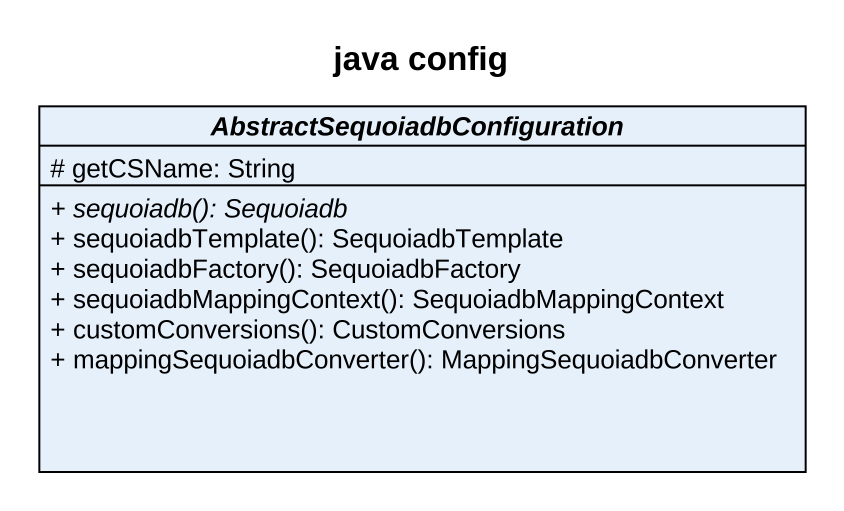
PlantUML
@startuml
title java config
hide circle
hide empty members
skinparam classAttributeIconSize 0
abstract class "AbstractSequoiadbConfiguration" as AbstractSequoiadbConfigurati {
  # getCSName: String
  {abstract} + sequoiadb(): Sequoiadb
  + sequoiadbTemplate(): SequoiadbTemplate
  + sequoiadbFactory(): SequoiadbFactory
  + sequoiadbMappingContext(): SequoiadbMappingContext
  + customConversions(): CustomConversions
  + mappingSequoiadbConverter(): MappingSequoiadbConverter
}
@enduml
